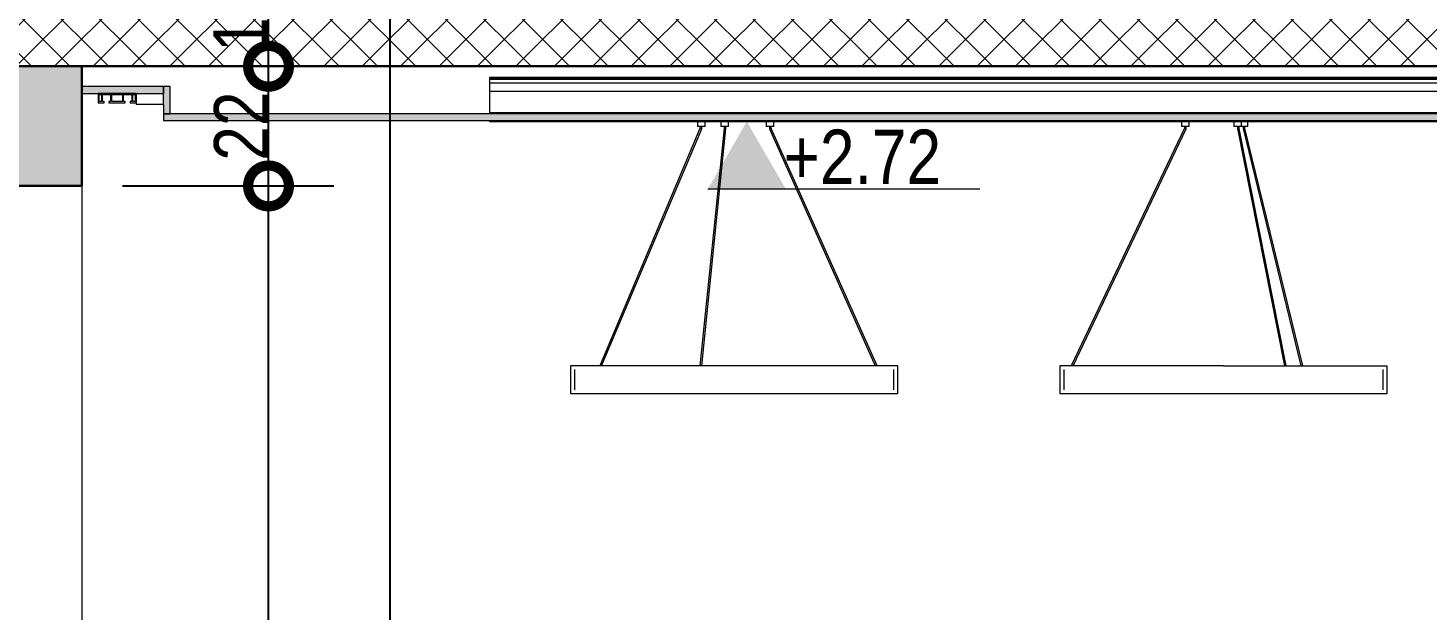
# Model space of a CAD drawing. Header units: centimetres. Extents: x 0 to 25250, y 0 to 2250.
# Drawn here: x 18313.4 to 18570.9, y 450.4 to 557.5 of the extents above; entities that cross this region are included whole.
import ezdxf

# ---------------------------------------------------------------- set-up
doc = ezdxf.new("R2010")
doc.units = ezdxf.units.CM
for name, color, linetype, lineweight in [('A-ANNO-DIMS', 7, 'Continuous', 9), ('A-ANNO-NOTE', 7, 'Continuous', 9), ('A-CLNG', 7, 'Continuous', 15), ('A-CLNG-PATT', 7, 'Continuous', 15), ('A-DETL', 7, 'Continuous', 9), ('A-FLOR-FNSH', 7, 'Continuous', 9), ('A-FLOR-PATT', 7, 'Continuous', 9), ('A-GENM', 7, 'Continuous', 9), ('A-WALL', 7, 'Continuous', 9), ('A-WALL-PATT', 7, 'Continuous', 9), ('E-LITE-EQPM', 7, 'Continuous', 9), ('G-ANNO-DIMS', 7, 'Continuous', 9)]:
    doc.layers.add(name, color=color, linetype=linetype, lineweight=lineweight)
doc.styles.add('23-View-2$0$Arial Narrow_1', font='ARIALN.TTF', dxfattribs={"height": 10})
doc.dimstyles.new('23-View-2$0$TEC_DIM', dxfattribs={"dimscale": 30.48, "dimtxt": 10.23431, "dimasz": 0.492126, "dimexe": 0.393701, "dimexo": 0.246063, "dimgap": 0, "dimtad": 1, "dimdec": 0, "dimzin": 0, "dimdsep": 46, "dimtxsty": '23-View-2$0$Arial Narrow_1', "dimblk1": '23-View-2$0$_DotSmall', "dimblk2": '23-View-2$0$_DotSmall', "dimsah": 1, "dimcen": 0.09, "dimazin": 0, "dimtfac": 1, "dimtdec": 4, "dimtix": 1, "dimtmove": 0, "dimatfit": 3, "dimfxl": 1, "dimtvp": 1, "dimtolj": 1, "dimtzin": 0, "dimarcsym": 2})

# ---------------------------------------------------------------- blocks, each defined once
blk = doc.blocks.new('Spot Elevations - ELEVATION_PROJECT-V38-В-В')
at = {"layer": 'A-ANNO-NOTE'}
blk.add_hatch(color=256, dxfattribs=at).paths.add_polyline_path([(-861.27, 549.61), (-846.96, 549.61), (-854.12, 562)])
blk.add_line((-861.27, 549.61), (-811.27, 549.61), dxfattribs=at)
blk = doc.blocks.new('23-View-2$0$_DotSmall')
at = {"color": 0, "linetype": 'ByBlock', "const_width": 0.5}
blk.add_lwpolyline([(-0.0625, 0, 1), (0.0625, 0, 1)], format="xyb", close=True, dxfattribs=at)
blk = doc.blocks.new('*D3287')
at = {"layer": 'A-ANNO-DIMS', "color": 0, "lineweight": -2, "transparency": 16777216}
for p, q in [((18330.82, 528.5), (18369.67, 528.5)), ((18357.67, 276.5), (18357.67, 528.5)), ((18362.51, 276.5), (18369.67, 276.5))]:
    blk.add_line(p, q, dxfattribs=at)
at = {"layer": 'A-ANNO-DIMS', "color": 0, "lineweight": -2, "transparency": 16777216, "xscale": 15, "yscale": 15, "zscale": 15}
for p, rotation in [((18357.67, 528.5), 90), ((18357.67, 276.5), 270)]:
    blk.add_blockref('23-View-2$0$_DotSmall', p, dxfattribs=dict(at, rotation=rotation))
at = {"layer": 'A-ANNO-DIMS', "color": 0, "transparency": 16777216, "insert": (18352.56, 402.5), "char_height": 10, "width": 22.8079, "attachment_point": 5, "rotation": 90, "style": '23-View-2$0$Arial Narrow_1'}
blk.add_mtext('\\A1;252', dxfattribs=at)
blk = doc.blocks.new('*D3288')
at = {"layer": 'A-ANNO-DIMS', "color": 0, "lineweight": -2, "transparency": 16777216}
for p, q in [((18357.67, 528.5), (18357.67, 550.5)), ((18362.51, 550.5), (18369.67, 550.5)), ((18330.82, 528.5), (18369.67, 528.5))]:
    blk.add_line(p, q, dxfattribs=at)
at = {"layer": 'A-ANNO-DIMS', "color": 0, "lineweight": -2, "transparency": 16777216, "xscale": 15, "yscale": 15, "zscale": 15}
for p, rotation in [((18357.67, 550.5), 90), ((18357.67, 528.5), 270)]:
    blk.add_blockref('23-View-2$0$_DotSmall', p, dxfattribs=dict(at, rotation=rotation))
at = {"layer": 'A-ANNO-DIMS', "color": 0, "transparency": 16777216, "insert": (18352.64, 539.5), "char_height": 10, "width": 15.2053, "attachment_point": 5, "rotation": 90, "style": '23-View-2$0$Arial Narrow_1'}
blk.add_mtext('\\A1;22', dxfattribs=at)
blk = doc.blocks.new('*D3289')
at = {"layer": 'A-ANNO-DIMS', "color": 0, "lineweight": -2, "transparency": 16777216}
for p, q in [((18357.67, 550.5), (18357.67, 568.5)), ((18362.51, 568.5), (18369.67, 568.5)), ((18362.51, 550.5), (18369.67, 550.5))]:
    blk.add_line(p, q, dxfattribs=at)
at = {"layer": 'A-ANNO-DIMS', "color": 0, "lineweight": -2, "transparency": 16777216, "xscale": 15, "yscale": 15, "zscale": 15}
for p, rotation in [((18357.67, 568.5), 90), ((18357.67, 550.5), 270)]:
    blk.add_blockref('23-View-2$0$_DotSmall', p, dxfattribs=dict(at, rotation=rotation))
at = {"layer": 'A-ANNO-DIMS', "color": 0, "transparency": 16777216, "insert": (18352.56, 559.5), "char_height": 10, "width": 15.2053, "attachment_point": 5, "rotation": 90, "style": '23-View-2$0$Arial Narrow_1'}
blk.add_mtext('\\A1;18', dxfattribs=at)
blk = doc.blocks.new('*D3292')
at = {"layer": 'A-ANNO-DIMS', "color": 0, "lineweight": -2, "transparency": 16777216}
for p, q in [((18380.05, 268.5), (18380.05, 568.5)), ((18384.9, 568.5), (18392.05, 568.5)), ((18384.9, 268.5), (18392.05, 268.5))]:
    blk.add_line(p, q, dxfattribs=at)
at = {"layer": 'A-ANNO-DIMS', "color": 0, "lineweight": -2, "transparency": 16777216, "xscale": 15, "yscale": 15, "zscale": 15}
for p, rotation in [((18380.05, 568.5), 90), ((18380.05, 268.5), 270)]:
    blk.add_blockref('23-View-2$0$_DotSmall', p, dxfattribs=dict(at, rotation=rotation))
at = {"layer": 'A-ANNO-DIMS', "color": 0, "transparency": 16777216, "insert": (18374.95, 418.5), "char_height": 10, "width": 22.8079, "attachment_point": 5, "rotation": 90, "style": '23-View-2$0$Arial Narrow_1'}
blk.add_mtext('\\A1;300', dxfattribs=at)
blk = doc.blocks.new('LED STRIP PHOTO_0010 - LED-1693961-В-В')
at = {"layer": 'E-LITE-EQPM', "lineweight": 5}
for p, q in [((-1171.59, 277), (-1166.59, 277)), ((-1171.59, 277), (-1171.59, 275)), ((-1166.59, 275), (-1166.59, 277)), ((-1166.59, 275), (-1171.59, 275))]:
    blk.add_line(p, q, dxfattribs=at)
blk = doc.blocks.new('TRACK LIGHT MAYTONI SYS LINE - 180-1621506-В-В')
at = {"layer": 'E-LITE-EQPM', "lineweight": 5}
for p, q in [((-926.59, 279.92), (-1106.59, 279.92)), ((-1106.59, 279.92), (-1106.59, 279.79)), ((-1106.59, 279.79), (-926.59, 279.79)), ((-1106.59, 279.79), (-1106.59, 279.56)), ((-926.59, 279.56), (-1106.59, 279.56)), ((-1106.59, 279.56), (-1106.59, 278.88)), ((-926.59, 278.88), (-1106.59, 278.88)), ((-1106.59, 278.88), (-1106.59, 277.38)), ((-926.59, 279.79), (-926.59, 279.92)), ((-926.59, 279.56), (-926.59, 279.79)), ((-926.59, 278.88), (-926.59, 279.56)), ((-926.59, 277.38), (-926.59, 278.88)), ((-926.59, 277.38), (-1106.59, 277.38)), ((-1106.59, 277.38), (-1106.59, 273.45)), ((-926.59, 273.45), (-926.59, 277.38)), ((-926.59, 273.45), (-1106.59, 273.45)), ((-1106.59, 273.45), (-1106.59, 273.25)), ((-926.59, 273.25), (-926.59, 273.45)), ((-1106.59, 272), (-1106.59, 271.83)), ((-1106.59, 271.83), (-926.59, 271.83)), ((-926.59, 271.83), (-926.59, 272))]:
    blk.add_line(p, q, dxfattribs=at)
blk = doc.blocks.new('CURTAIN RAIL - CURTAIN RAIL-1695960-В-В')
at = {"layer": 'A-GENM', "lineweight": 5}
for p, q in [((-1171.59, 277), (-1178.59, 277)), ((-1178.59, 277), (-1178.59, 275.3)), ((-1178.39, 276.8), (-1177.99, 276.8)), ((-1178.39, 275.5), (-1178.39, 276.8)), ((-1177.99, 276.8), (-1177.99, 275.5)), ((-1177.79, 275.5), (-1177.79, 276.8)), ((-1177.79, 276.8), (-1176.29, 276.8)), ((-1176.29, 276.8), (-1176.29, 275.5)), ((-1176.09, 275.5), (-1176.09, 276.8)), ((-1176.09, 276.8), (-1174.09, 276.8)), ((-1174.09, 276.8), (-1174.09, 275.5)), ((-1173.89, 275.5), (-1173.89, 276.8)), ((-1173.89, 276.8), (-1172.39, 276.8)), ((-1172.39, 276.8), (-1172.39, 275.5)), ((-1172.19, 276.8), (-1171.79, 276.8)), ((-1172.19, 275.5), (-1172.19, 276.8)), ((-1171.79, 276.8), (-1171.79, 275.5)), ((-1178.59, 275.3), (-1177.49, 275.3)), ((-1177.99, 275.5), (-1178.39, 275.5)), ((-1177.49, 275.5), (-1177.79, 275.5)), ((-1177.49, 275.3), (-1177.49, 275.5)), ((-1176.29, 275.5), (-1176.59, 275.5)), ((-1176.59, 275.5), (-1176.59, 275.3)), ((-1176.59, 275.3), (-1173.59, 275.3)), ((-1174.09, 275.5), (-1176.09, 275.5)), ((-1173.59, 275.5), (-1173.89, 275.5)), ((-1173.59, 275.3), (-1173.59, 275.5)), ((-1172.39, 275.5), (-1172.69, 275.5)), ((-1172.69, 275.5), (-1172.69, 275.3)), ((-1172.69, 275.3), (-1171.59, 275.3)), ((-1171.79, 275.5), (-1172.19, 275.5))]:
    blk.add_line(p, q, dxfattribs=at)
blk = doc.blocks.new('ВИСЯЩ КРЪГ ЕДИНИЧЕН - ВИСЯЩ КРЪГ ЕДИНИЧЕН-1618492-В-В')
at = {"layer": 'E-LITE-EQPM', "lineweight": 5}
for p, q in [((-978.75, 270.59), (-999.57, 226.93)), ((-999.22, 226.93), (-978.43, 270.51)), ((-979.29, 271.83), (-979.29, 270.91)), ((-978.58, 270.91), (-979.29, 270.91)), ((-978.75, 270.91), (-978.75, 270.59)), ((-977.87, 270.91), (-978.58, 270.91)), ((-978.43, 270.51), (-978.43, 270.91)), ((-977.87, 270.91), (-977.87, 271.83)), ((-969.67, 271.83), (-969.67, 270.91)), ((-968.95, 270.91), (-969.67, 270.91)), ((-969.01, 270.91), (-969.01, 270.53)), ((-969.01, 270.53), (-960.36, 226.93)), ((-968.24, 270.91), (-968.95, 270.91)), ((-968.69, 270.56), (-968.69, 270.91)), ((-960.04, 226.93), (-968.69, 270.57)), ((-968.24, 270.91), (-968.24, 271.83)), ((-967.84, 270.91), (-968.2, 270.91)), ((-967.96, 270.91), (-967.96, 270.53)), ((-967.96, 270.53), (-957.33, 226.93)), ((-967.13, 270.91), (-967.84, 270.91)), ((-967.64, 270.57), (-967.64, 270.91)), ((-957, 226.93), (-967.64, 270.57)), ((-967.13, 270.91), (-967.13, 271.83)), ((-1001.69, 226.93), (-1001.69, 221.85)), ((-971.59, 226.93), (-1001.69, 226.93)), ((-971.59, 226.93), (-941.48, 226.93)), ((-941.48, 221.85), (-941.48, 226.93)), ((-1000.96, 226.26), (-1000.96, 222.52)), ((-942.21, 222.52), (-942.21, 226.26)), ((-1001.69, 221.85), (-971.59, 221.85)), ((-971.59, 221.85), (-941.48, 221.85))]:
    blk.add_line(p, q, dxfattribs=at)
for points in [[(-978.75, 270.59), (-978.75, 270.59), (-978.75, 270.59), (-978.74, 270.59)], [(-978.43, 270.51), (-978.43, 270.51), (-978.43, 270.51), (-978.43, 270.51)], [(-967.96, 270.53), (-967.96, 270.53), (-967.95, 270.54), (-967.94, 270.55), (-967.91, 270.56), (-967.88, 270.57), (-967.84, 270.58), (-967.8, 270.58), (-967.76, 270.59), (-967.73, 270.59), (-967.72, 270.59)], [(-967.64, 270.57), (-967.64, 270.57), (-967.64, 270.56), (-967.66, 270.55), (-967.69, 270.54), (-967.72, 270.53), (-967.76, 270.52), (-967.8, 270.52), (-967.84, 270.51), (-967.87, 270.51), (-967.88, 270.51)], [(-967.65, 270.56), (-967.65, 270.56), (-967.66, 270.55), (-967.69, 270.54), (-967.72, 270.53), (-967.76, 270.52), (-967.8, 270.52), (-967.84, 270.51), (-967.87, 270.51), (-967.88, 270.51)]]:
    blk.add_open_spline(points, degree=3, dxfattribs=at)
for points, knots in [([(-978.43, 270.51), (-978.44, 270.51), (-978.46, 270.52), (-978.5, 270.52), (-978.54, 270.53), (-978.58, 270.54), (-978.62, 270.55), (-978.66, 270.56), (-978.7, 270.57), (-978.72, 270.58), (-978.73, 270.58), (-978.74, 270.58)], [0, 0, 0, 0, 0.1666667, 0.25, 0.3333333, 0.4166667, 0.5, 0.5833333, 0.6666667, 0.75, 0.8333333, 0.8333333, 0.8333333, 0.8333333]), ([(-968.79, 270.59), (-968.81, 270.59), (-968.86, 270.58), (-968.91, 270.58), (-968.95, 270.57), (-968.98, 270.56), (-969, 270.55), (-969.01, 270.54), (-969.01, 270.53), (-969.01, 270.53)], [0, 0, 0, 0, 0.1666667, 0.25, 0.3333333, 0.4166667, 0.5, 0.5833333, 0.6666667, 0.6666667, 0.6666667, 0.6666667]), ([(-968.69, 270.56), (-968.69, 270.57), (-968.7, 270.57), (-968.7, 270.58), (-968.72, 270.58), (-968.75, 270.59), (-968.78, 270.59), (-968.79, 270.59)], [0.6333333, 0.6333333, 0.6333333, 0.6333333, 0.6666667, 0.75, 0.8333333, 0.9166667, 1, 1, 1, 1]), ([(-967.88, 270.51), (-967.9, 270.51), (-967.93, 270.52), (-967.95, 270.52), (-967.95, 270.52)], [0, 0, 0, 0, 0.1666667, 0.25, 0.25, 0.25, 0.25])]:
    blk.add_open_spline(points, degree=3, knots=knots, dxfattribs=at)
blk = doc.blocks.new('ВИСЯЩ КРЪГ ЕДИНИЧЕН - ВИСЯЩ КРЪГ ЕДИНИЧЕН-V35-В-В')
at = {"layer": 'E-LITE-EQPM', "lineweight": 5}
for p, q in [((-1067.88, 270.58), (-1086.31, 226.93)), ((-1085.97, 226.93), (-1067.56, 270.52)), ((-1068.36, 271.83), (-1068.36, 270.91)), ((-1066.93, 270.91), (-1068.36, 270.91)), ((-1067.88, 270.91), (-1067.88, 270.58)), ((-1063.45, 270.56), (-1067.88, 226.93)), ((-1067.56, 270.52), (-1067.56, 270.91)), ((-1067.56, 226.93), (-1063.14, 270.54)), ((-1066.93, 270.91), (-1066.93, 271.83)), ((-1064.04, 271.83), (-1064.04, 270.91)), ((-1062.61, 270.91), (-1064.04, 270.91)), ((-1063.45, 270.91), (-1063.45, 270.56)), ((-1063.14, 270.54), (-1063.14, 270.91)), ((-1062.61, 270.91), (-1062.61, 271.83)), ((-1055.7, 271.83), (-1055.7, 270.91)), ((-1054.27, 270.91), (-1055.7, 270.91)), ((-1055.08, 270.91), (-1055.08, 270.52)), ((-1055.08, 270.52), (-1035.66, 226.93)), ((-1054.76, 270.58), (-1054.76, 270.91)), ((-1035.31, 226.93), (-1054.76, 270.58)), ((-1054.27, 270.91), (-1054.27, 271.83)), ((-1091.69, 226.93), (-1091.69, 221.85)), ((-1031.48, 226.93), (-1091.69, 226.93)), ((-1031.48, 221.85), (-1031.48, 226.93)), ((-1090.96, 226.26), (-1090.96, 222.52)), ((-1032.21, 222.52), (-1032.21, 226.26)), ((-1091.69, 221.85), (-1031.48, 221.85))]:
    blk.add_line(p, q, dxfattribs=at)
for points in [[(-1067.88, 270.58), (-1067.88, 270.58), (-1067.87, 270.59), (-1067.86, 270.59), (-1067.85, 270.59)], [(-1067.56, 270.52), (-1067.56, 270.52), (-1067.56, 270.51), (-1067.57, 270.51), (-1067.58, 270.51)], [(-1067.56, 270.51), (-1067.57, 270.51), (-1067.57, 270.51), (-1067.58, 270.51)], [(-1063.45, 270.56), (-1063.45, 270.56), (-1063.45, 270.55), (-1063.44, 270.54), (-1063.41, 270.53), (-1063.38, 270.52), (-1063.34, 270.52), (-1063.3, 270.51), (-1063.28, 270.51), (-1063.26, 270.51)], [(-1063.14, 270.54), (-1063.14, 270.54), (-1063.14, 270.55), (-1063.15, 270.56), (-1063.18, 270.57), (-1063.21, 270.58), (-1063.25, 270.58), (-1063.29, 270.59), (-1063.31, 270.59), (-1063.33, 270.59)], [(-1054.76, 270.59), (-1054.76, 270.58), (-1054.76, 270.58), (-1054.77, 270.58), (-1054.79, 270.57), (-1054.82, 270.56), (-1054.85, 270.55), (-1054.89, 270.54), (-1054.94, 270.53), (-1054.98, 270.52), (-1055.01, 270.52), (-1055.04, 270.51), (-1055.06, 270.51), (-1055.06, 270.51)]]:
    blk.add_open_spline(points, degree=3, dxfattribs=at)
for points, knots in [([(-1067.58, 270.51), (-1067.59, 270.51), (-1067.62, 270.52), (-1067.68, 270.52), (-1067.72, 270.53), (-1067.76, 270.54), (-1067.8, 270.55), (-1067.83, 270.56), (-1067.86, 270.57), (-1067.87, 270.57), (-1067.87, 270.58)], [0, 0, 0, 0, 0.1666667, 0.25, 0.3333333, 0.4166667, 0.5, 0.5833333, 0.6666667, 0.75, 0.75, 0.75, 0.75]), ([(-1063.33, 270.59), (-1063.35, 270.59), (-1063.39, 270.58), (-1063.43, 270.58), (-1063.44, 270.57), (-1063.45, 270.57)], [0, 0, 0, 0, 0.1666667, 0.25, 0.3333333, 0.3333333, 0.3333333, 0.3333333]), ([(-1055.06, 270.51), (-1055.08, 270.51), (-1055.08, 270.52), (-1055.07, 270.52), (-1055.07, 270.52)], [0, 0, 0, 0, 0.1666667, 0.25, 0.25, 0.25, 0.25])]:
    blk.add_open_spline(points, degree=3, knots=knots, dxfattribs=at)

msp = doc.modelspace()

# ---------------------------------------------------------------- hatches: boundary and pattern name
at = {"layer": 'A-CLNG-PATT', "true_color": 0xffff80}
h = msp.add_hatch(color=51, dxfattribs=at)
h.paths.add_polyline_path([(19249.02, 545.5), (19258.32, 545.5), (19258.32, 546.75), (19243.32, 546.75), (19243.32, 545.5), (19248.32, 545.5)])
h.paths.add_polyline_path([(18324.24, 545.5), (18338.32, 545.5), (18338.32, 546.75), (18323.32, 546.75), (18323.32, 545.5)])
h = msp.add_hatch(color=51, dxfattribs=at)
h.paths.add_polyline_path([(18838.01, 540.5), (18873.27, 540.5), (18873.27, 541.75), (18338.32, 541.7), (18338.32, 540.5), (18831.59, 540.5)])
h.paths.add_polyline_path([(19243.32, 540.5), (19243.32, 541.75), (19153.37, 541.7), (19153.37, 540.5), (19223.33, 540.5)])
h.paths.add_polyline_path([(19149.27, 540.5), (19149.27, 541.75), (18877.37, 541.7), (18877.37, 540.5), (19146.27, 540.5)])
at = {"layer": 'A-FLOR-PATT'}
h = msp.add_hatch(dxfattribs=at)
h.set_pattern_fill('FP2_34', color=256, style=0, pattern_type=2)
h.set_pattern_definition([(45, (18835.914, 601.401), (-3.535534, 3.535534), []), (135, (18835.914, 601.401), (-3.535534, -3.535534), [])])
h.paths.add_polyline_path([(18876.54, 550.5), (19372.16, 550.5), (19372.16, 568.5), (18298.32, 568.5), (18298.32, 550.5), (18863.7, 550.5)])
at = {"layer": 'A-WALL-PATT', "true_color": 0x808080}
msp.add_hatch(color=8, dxfattribs=at).paths.add_polyline_path([(18298.55, 528.5), (18323.32, 528.5), (18323.32, 550.5), (18298.32, 550.5), (18298.32, 528.5)])
at = {"layer": 'A-WALL-PATT', "true_color": 0xffff80}
msp.add_hatch(color=51, dxfattribs=at).paths.add_polyline_path([(18339.57, 541.75), (18339.57, 546.75), (18338.32, 546.75), (18338.32, 541.75)])

# ---------------------------------------------------------------- linework, layer by layer
at = {"layer": 'A-CLNG', "lineweight": 5}
for p, q in [((18338.32, 546.75), (18323.32, 546.75)), ((18323.32, 546.75), (18323.32, 545.5)), ((18338.32, 545.5), (18338.32, 546.75)), ((18323.32, 545.5), (18333.32, 545.5)), ((18870.82, 541.75), (18338.32, 541.75)), ((18338.32, 541.75), (18338.32, 540.5)), ((18338.32, 540.5), (18873.27, 540.5))]:
    msp.add_line(p, q, dxfattribs=at)
at = {"layer": 'A-DETL', "color": 7, "lineweight": 30}
msp.add_line((18298.32, 550.5), (18323.32, 550.5), dxfattribs=at)
at = {"layer": 'A-FLOR-FNSH', "lineweight": 30}
msp.add_line((18323.32, 550.5), (19258.32, 550.5), dxfattribs=at)
at = {"layer": 'A-WALL', "lineweight": 30}
for p, q in [((18323.32, 528.5), (18323.32, 550.5)), ((18298.32, 528.5), (18323.32, 528.5))]:
    msp.add_line(p, q, dxfattribs=at)
at = {"layer": 'A-WALL', "lineweight": 5}
for p, q in [((18338.32, 546.75), (18338.32, 545.5)), ((18339.57, 546.75), (18338.32, 546.75)), ((18339.57, 541.75), (18339.57, 546.75)), ((18338.32, 543.5), (18338.32, 541.75)), ((18338.32, 541.75), (18339.57, 541.75))]:
    msp.add_line(p, q, dxfattribs=at)
at = {"layer": 'A-WALL'}
msp.add_line((18323.32, 528.5), (18323.32, 276.5), dxfattribs=at)

# ---------------------------------------------------------------- block references
at = {"layer": 'A-GENM', "lineweight": 5}
msp.add_blockref('CURTAIN RAIL - CURTAIN RAIL-1695960-В-В', (19504.91, 268.5), dxfattribs=at)
at = {"layer": 'E-LITE-EQPM', "lineweight": 5}
for name in ['TRACK LIGHT MAYTONI SYS LINE - 180-1621506-В-В', 'LED STRIP PHOTO_0010 - LED-1693961-В-В', 'ВИСЯЩ КРЪГ ЕДИНИЧЕН - ВИСЯЩ КРЪГ ЕДИНИЧЕН-V35-В-В', 'ВИСЯЩ КРЪГ ЕДИНИЧЕН - ВИСЯЩ КРЪГ ЕДИНИЧЕН-1618492-В-В']:
    msp.add_blockref(name, (19504.91, 268.5), dxfattribs=at)
at = {"layer": 'G-ANNO-DIMS'}
msp.add_blockref('Spot Elevations - ELEVATION_PROJECT-V38-В-В', (19299.77, -21.66), dxfattribs=at)

# ---------------------------------------------------------------- texts
at = {"layer": 'G-ANNO-DIMS', "insert": (18452.4, 538.85), "char_height": 10, "width": 34.7536, "attachment_point": 1, "line_spacing_factor": 0.974696, "style": '23-View-2$0$Arial Narrow_1'}
msp.add_mtext('+2.72', dxfattribs=at)

# ---------------------------------------------------------------- dimensions: what is measured, and where the dimension line sits
at = {"layer": 'A-ANNO-DIMS'}
for base, p1, p2, override, picture, middle in [((18357.67, 568.5), (18355.01, 550.5), (18355.01, 568.5), {"dimpost": '<>', "dimfxl": 18}, '*D3289', (18352.56, 559.5)), ((18380.05, 568.5), (18377.4, 268.5), (18377.4, 568.5), {"dimpost": '<>', "dimfxl": 300}, '*D3292', (18374.95, 418.5)), ((18357.67, 550.5), (18323.32, 528.5), (18355.01, 550.5), {"dimpost": '<>', "dimfxl": 38.581521}, '*D3288', (18352.64, 539.5)), ((18357.67, 528.5), (18355.01, 276.5), (18323.32, 528.5), {"dimpost": '<>', "dimfxl": 253.985302}, '*D3287', (18352.56, 402.5))]:
    dim = msp.add_linear_dim(base=base, p1=p1, p2=p2, angle=90, dimstyle='23-View-2$0$TEC_DIM', override=override, dxfattribs=at)
    dim.commit()
    dim.dimension.update_dxf_attribs({"geometry": picture, "text_midpoint": middle})

doc.saveas('drawing.dxf')
